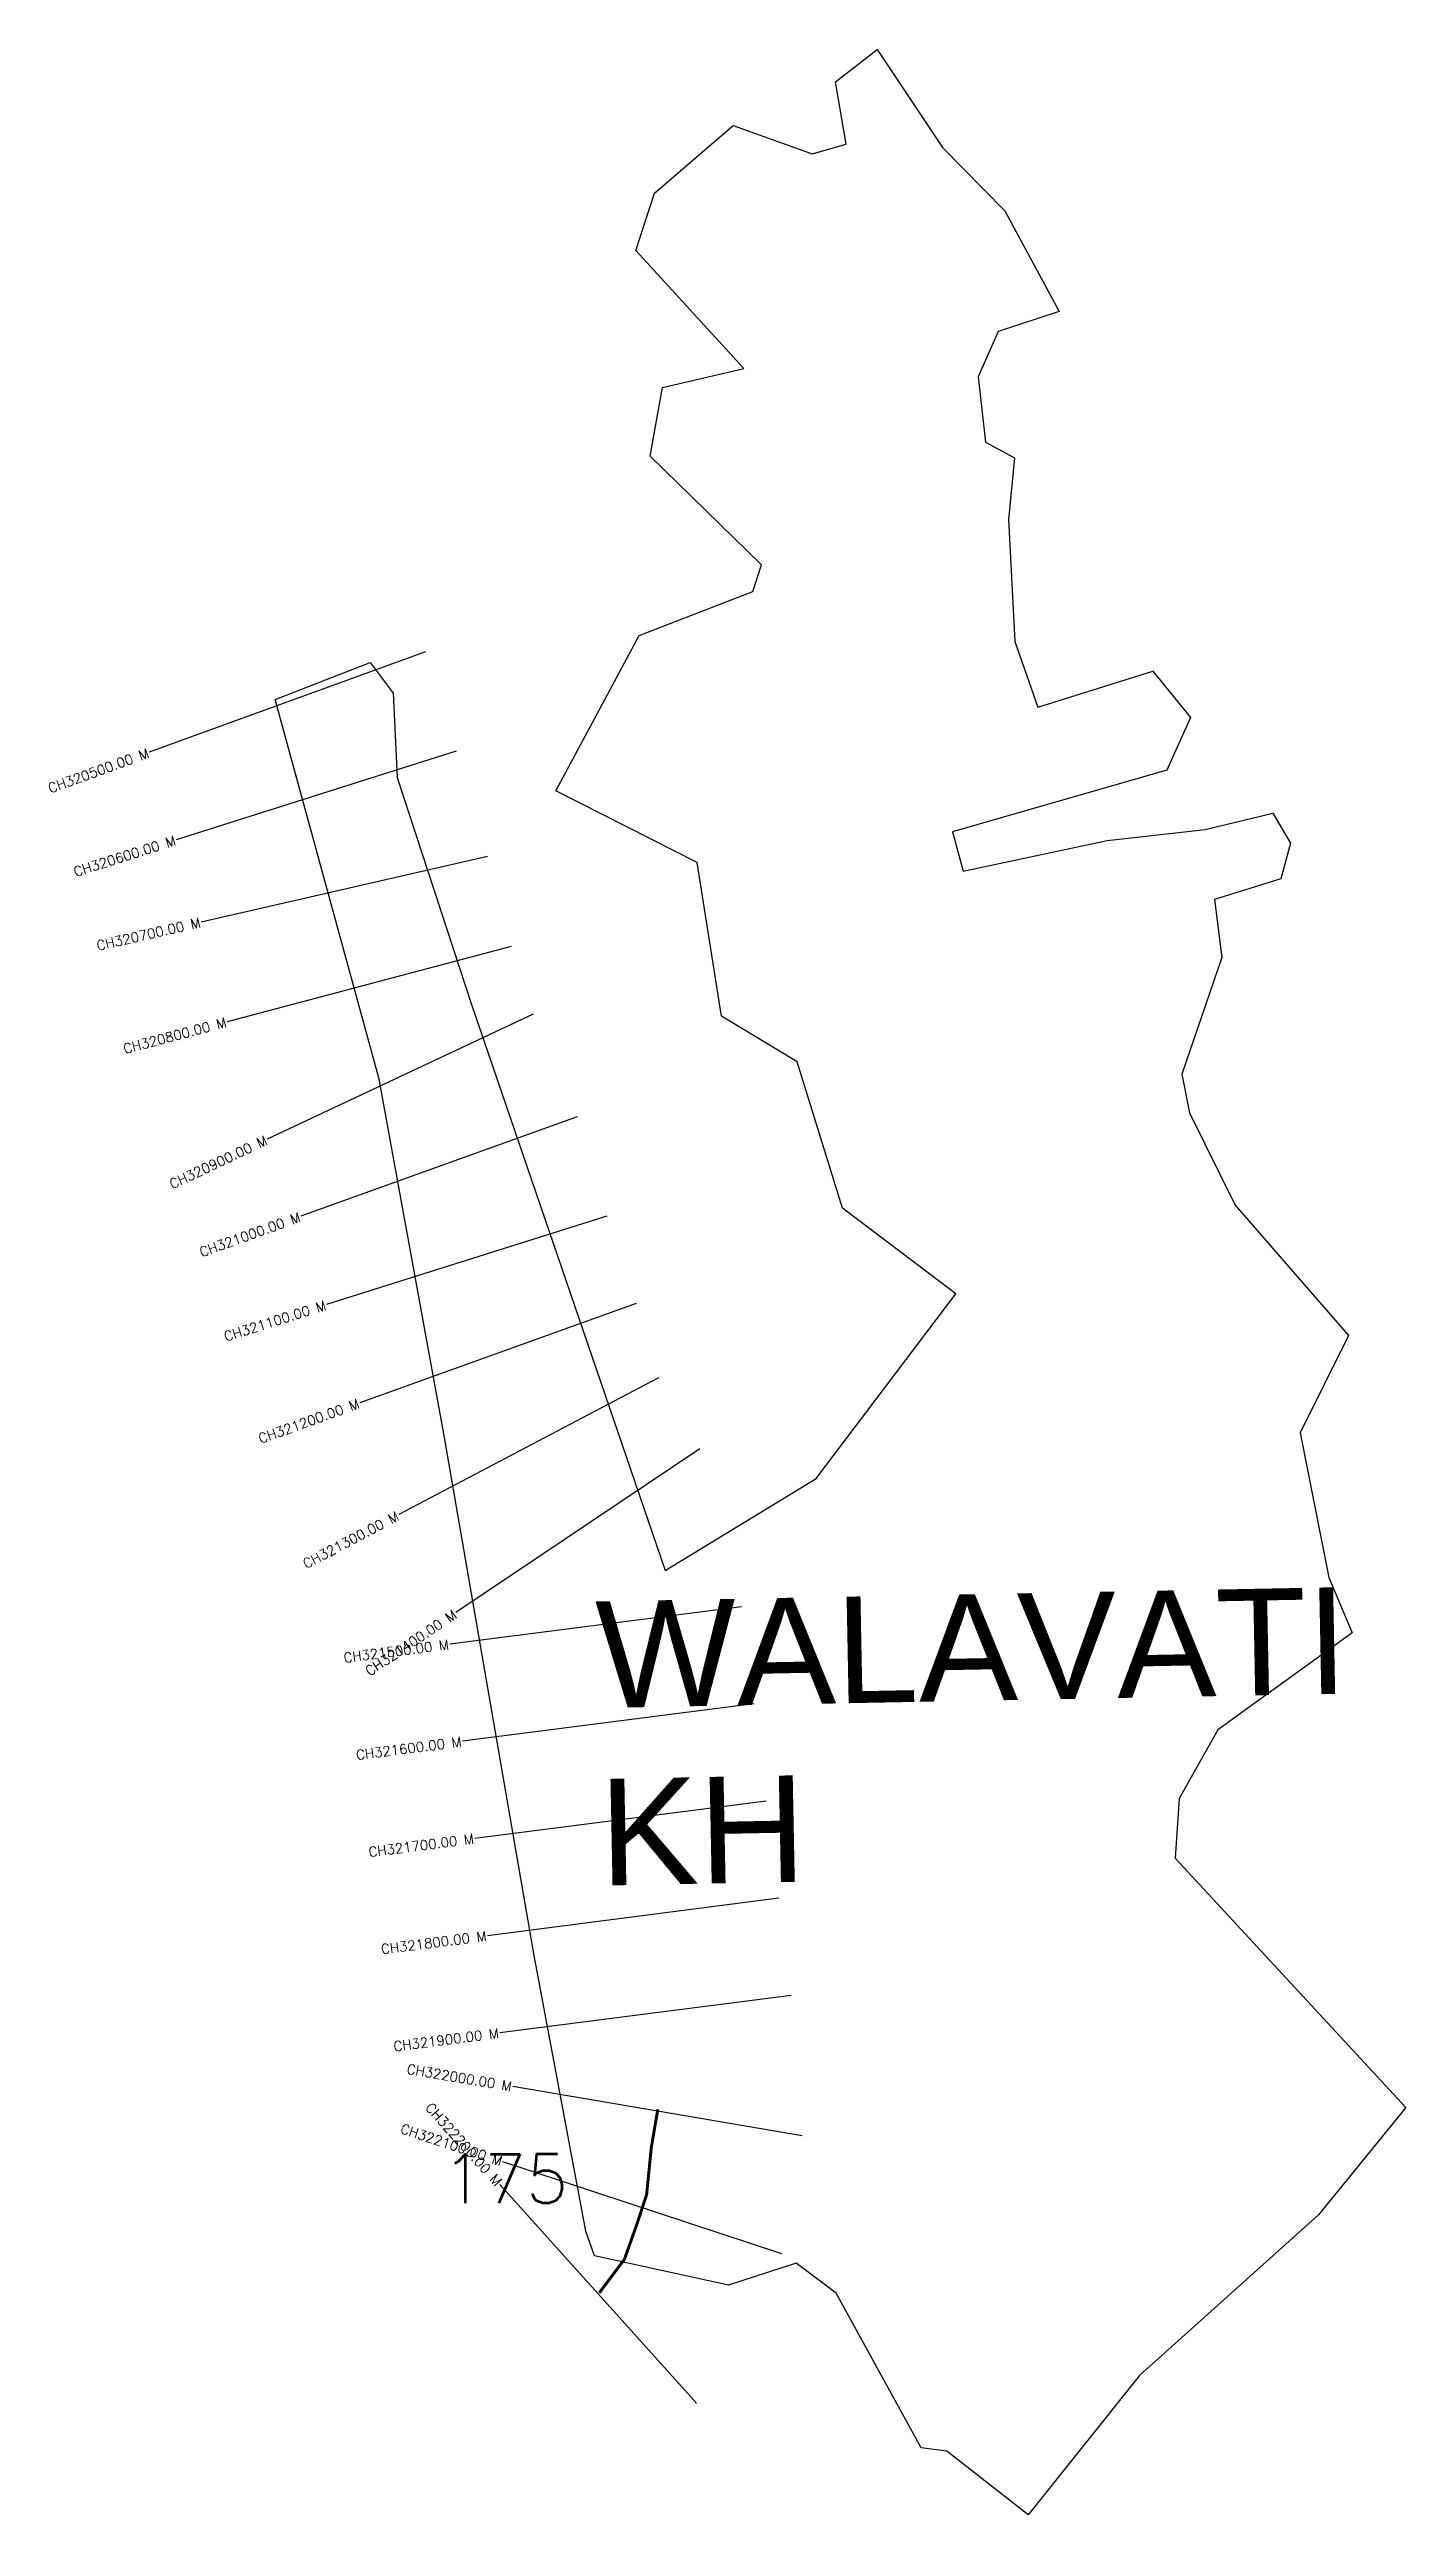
# Model space of a CAD drawing. Header units: metres. Extents: x 287685 to 289070, y 1998760 to 2001276.
import ezdxf
from ezdxf.enums import TextEntityAlignment as Align

# ---------------------------------------------------------------- set-up
doc = ezdxf.new("R2010")
doc.units = ezdxf.units.M
doc.header["$MEASUREMENT"] = 0
for name, color, linetype in [('ARTIFICIALLY PROTECTED', 4, 'Continuous'), ('CS', 134, 'Continuous'), ('CSMark', 6, 'Continuous'), ('village', 3, 'Continuous'), ('VILLAGE NAME', 250, 'Continuous')]:
    doc.layers.add(name, color=color, linetype=linetype)
doc.styles.get("Standard").update_dxf_attribs({"font": 'simplex.shx'})

msp = doc.modelspace()

# ---------------------------------------------------------------- linework, layer by layer
at = {"color": 6, "flags": 128}
msp.add_lwpolyline([(288487.6, 2001243.1), (288530.1, 2001276.1)], dxfattribs=at)
at = {"layer": 'ARTIFICIALLY PROTECTED', "const_width": 3, "flags": 128}
msp.add_lwpolyline([(288306, 1999173.4), (288299.3, 1999134), (288294.6, 1999086.3), (288283.9, 1999054), (288271.9, 1999020.2), (288246.2, 1998986)], dxfattribs=at)
at = {"layer": 'CS'}
for p, q in [((288068.7, 2000661), (287786.7, 2000558.7)), ((288100.2, 2000559.6), (287814.2, 2000469.2)), ((288132.2, 2000452.1), (287839.7, 2000385.3)), ((288156.2, 2000360.4), (287866.2, 2000283.6)), ((288178.7, 2000291.4), (287907.2, 2000163.7)), ((288223.7, 2000186.6), (287941.5, 2000084.9)), ((288253.8, 2000085.2), (287967.7, 1999994.8)), ((288284, 1999996), (288001.7, 1999894.5)), ((288306.7, 1999920.2), (288041.4, 1999780.4)), ((288348.8, 1999847.6), (288099.7, 1999680.4)), ((288391.3, 1999686.4), (288093.7, 1999648.2)), ((288404, 1999587.2), (288106.5, 1999549)), ((288416.8, 1999488), (288119.2, 1999449.8)), ((288429.5, 1999388.8), (288132, 1999350.6)), ((288442.3, 1999289.7), (288144.7, 1999251.4)), ((288453.5, 1999146.2), (288157.8, 1999196.5)), ((288432.6, 1999025.8), (288147.8, 1999119.9)), ((288345.4, 1998873.5), (288144.8, 1999096.6))]:
    msp.add_line(p, q, dxfattribs=at)
at = {"layer": 'village', "color": 6}
for points in [[(288530.1, 2001276.1, 0), (288596.7, 2001175.9, 0), (288660.4, 2001111.2, 0), (288715.8, 2001008.4, 0), (288653.6, 2000988.1, 0), (288633, 2000941.7, 0), (288640.7, 2000875.1, 0), (288670.2, 2000859.3, 0), (288664, 2000796.1, 0), (288670.5, 2000671.8, 0), (288694.1, 2000604.8, 0), (288811.5, 2000641.4, 0), (288850.1, 2000594.2, 0), (288825.7, 2000540.4, 0), (288607, 2000477.5, 0), (288617.8, 2000437.3, 0), (288764.9, 2000468.4, 0), (288865.1, 2000479.8, 0), (288934.2, 2000496.6, 0), (288952.1, 2000465.9, 0), (288942.4, 2000429.5, 0), (288874.4, 2000408.2, 0), (288881.9, 2000349.1, 0), (288841.2, 2000229.9, 0), (288849.1, 2000190.4, 0), (288895.5, 2000096.4, 0), (289011.3, 1999963.1, 0), (288961.9, 1999863.8, 0), (288991.4, 1999716.3, 0), (289015.1, 1999659.7, 0), (288877.9, 1999560.7, 0), (288838.3, 1999490.7, 0), (288834.4, 1999429.6, 0), (289069.8, 1999175.1, 0)], [(289069.8, 1999175.1, 0), (288980.6, 1999065.6, 0), (288797.8, 1998901.7, 0), (288684.1, 1998759.6, 0), (288601.1, 1998824.5, 0), (288574.9, 1998828, 0), (288488, 1998985.7, 0), (288447.3, 1999016.4, 0), (288378.3, 1998993.9, 0), (288241.2, 1999023.9, 0), (288232.6, 1999049, 0), (288179.7, 1999330.3, 0), (288088.3, 1999859.2, 0), (288021.6, 2000225, 0), (287915.3, 2000612.6, 0), (288012.4, 2000650.1, 0), (288035.9, 2000618.9, 0), (288039.8, 2000532.8, 0), (288115.9, 2000301, 0), (288313.6, 1999723.5, 0), (288467.6, 1999817.3, 0), (288610.3, 2000005.7, 0), (288494.5, 2000093.2, 0), (288448.2, 2000242.5, 0), (288370.9, 2000289.3, 0), (288346.2, 2000446, 0), (288202, 2000519.3, 0), (288286.9, 2000677.9, 0), (288403, 2000722.8, 0), (288412, 2000749.9, 0), (288298.3, 2000860.8, 0), (288310.9, 2000931, 0), (288394, 2000950.3, 0), (288283.6, 2001070.8, 0), (288302.5, 2001129.2, 0), (288382.8, 2001198.5, 0), (288463.6, 2001169.6, 0), (288498.5, 2001179.3, 0), (288487.6, 2001243.1, 0)]]:
    msp.add_polyline3d(points, dxfattribs=at)

# ---------------------------------------------------------------- texts
at = {"insert": (288085.8, 1999127.5), "char_height": 50, "attachment_point": 1}
msp.add_mtext_dynamic_manual_height_columns('175', width=84.374, gutter_width=1, heights=[74.2], dxfattribs=at)
at = {"layer": 'CSMark'}
for s, rotation, p in [('CH320500.00 M', 19.9383, (287785.8, 2000558.3)), ('CH320600.00 M', 17.5487, (287813.2, 2000468.9)), ('CH320700.00 M', 12.8621, (287838.8, 2000385.1)), ('CH320800.00 M', 14.8297, (287865.2, 2000283.3)), ('CH320900.00 M', 25.1867, (287906.3, 2000163.3)), ('CH321000.00 M', 19.8218, (287940.5, 2000084.6)), ('CH321100.00 M', 17.5298, (287966.8, 1999994.5)), ('CH321200.00 M', 19.783, (288000.7, 1999894.2)), ('CH321300.00 M', 27.7915, (288040.5, 1999779.9)), ('CH321400.00 M', 33.8606, (288098.9, 1999679.8)), ('CH321500.00 M', 7.3238, (288092.7, 1999648)), ('CH321600.00 M', 7.3238, (288105.5, 1999548.8)), ('CH321700.00 M', 7.3238, (288118.2, 1999449.7)), ('CH321800.00 M', 7.3238, (288131, 1999350.5)), ('CH321900.00 M', 7.3238, (288143.7, 1999251.3)), ('CH322000.00 M', 350.348, (288156.8, 1999196.7)), ('CH322200.00 M', 311.9679, (288144.1, 1999097.3)), ('CH322100.00 M', 341.7098, (288146.8, 1999120.2))]:
    msp.add_text(s, height=10, rotation=rotation, dxfattribs=at).set_placement(p, align=Align.MIDDLE_RIGHT)
at = {"layer": 'VILLAGE NAME', "insert": (288241.7, 1999691.7), "char_height": 108.748, "attachment_point": 1, "rotation": 1.1028}
msp.add_mtext_dynamic_manual_height_columns('{\\fArial|b0|i0|c0|p34;WALAVATI KH}', width=727.51, gutter_width=543.7, heights=[0], dxfattribs=at)

doc.saveas('drawing.dxf')
